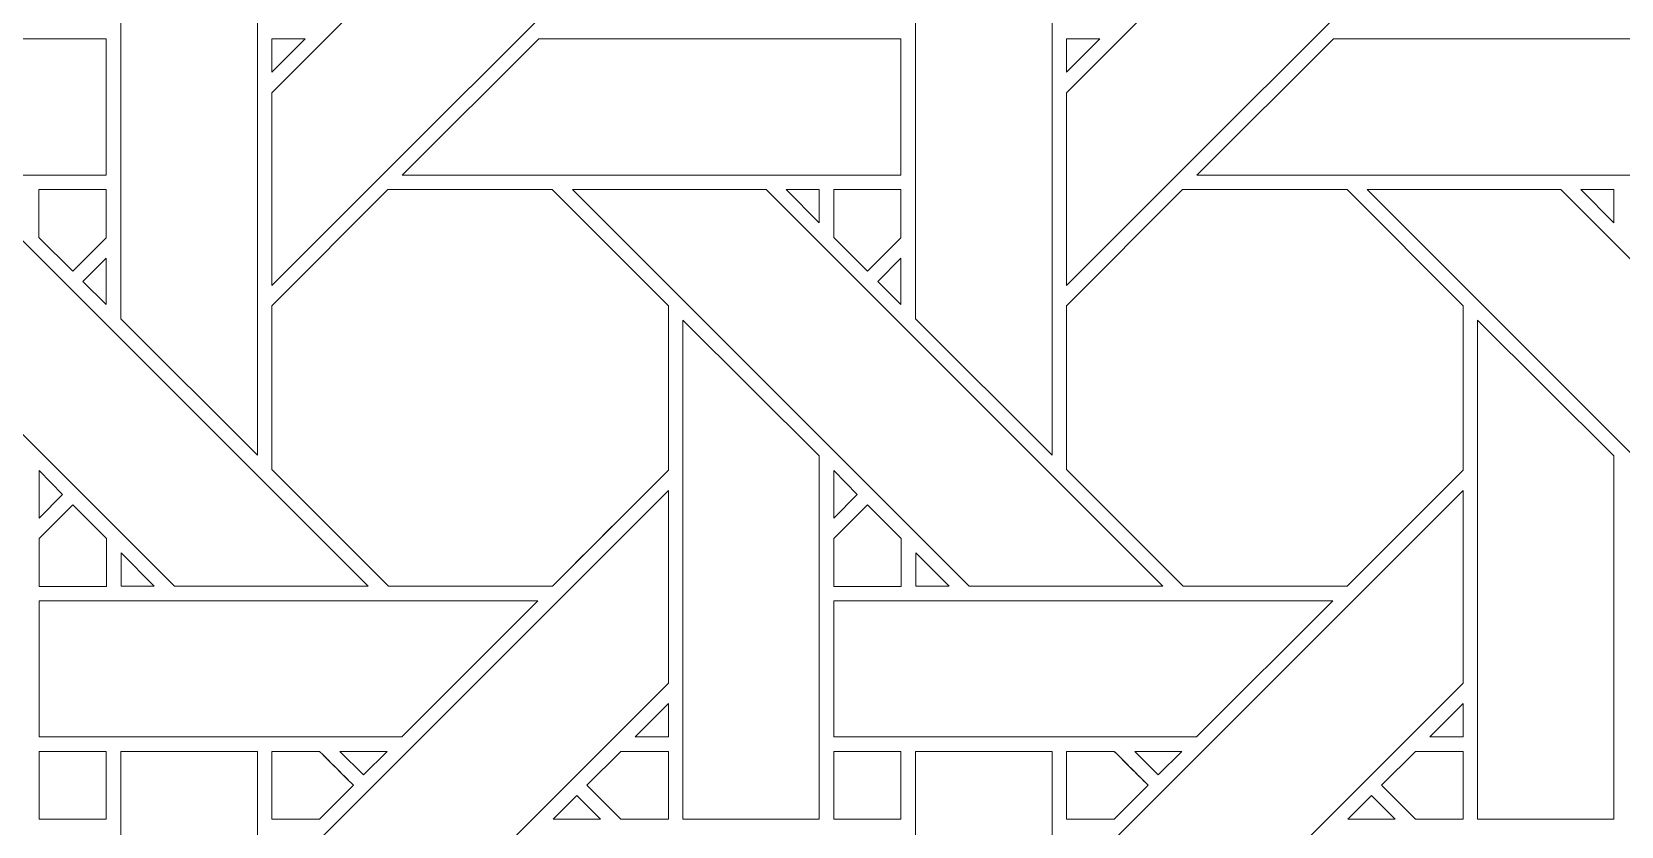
# Model space of a CAD drawing. Header units: inches. Extents: x 4.9 to 19.9, y 1.6 to 16.6.
# Drawn here: x 14.231 to 16.129, y 7.148 to 8.097 of the extents above; entities that cross this region are included whole.
import ezdxf

# ---------------------------------------------------------------- set-up
doc = ezdxf.new("R2010")
doc.units = ezdxf.units.IN
doc.header["$MEASUREMENT"] = 0
doc.layers.add('Design', color=7, linetype='Continuous', lineweight=0)

msp = doc.modelspace()

# ---------------------------------------------------------------- linework, layer by layer
at = {"layer": 'Design'}
for points, knots in [([(4.882854037814669, 16.59476386176223), (4.882854037814669, 16.59476386176223), (4.882854037814669, 1.594763861762152), (4.882854037814669, 1.594763861762152), (4.882854037814669, 1.594763861762152), (19.88285319010416, 1.594763861762152), (19.88285319010416, 1.594763861762152), (19.88285319010416, 1.594763861762152), (19.88285319010416, 16.59476386176223), (19.88285319010416, 16.59476386176223), (19.88285319010416, 16.59476386176223), (4.882854037814669, 16.59476386176223), (4.882854037814669, 16.59476386176223)], [0, 0, 0, 0, 1, 1, 1, 2, 2, 2, 3, 3, 3, 4, 4, 4, 4]), ([(5.683952837729848, 15.79366501657361), (5.683952837729848, 15.79366501657361), (5.683952837729848, 2.395862706950664), (5.683952837729848, 2.395862706950664), (5.683952837729848, 2.395862706950664), (19.08175439018904, 2.395862706950664), (19.08175439018904, 2.395862706950664), (19.08175439018904, 2.395862706950664), (19.08175439018904, 15.79366501657361), (19.08175439018904, 15.79366501657361), (19.08175439018904, 15.79366501657361), (5.683952837729848, 15.79366501657361), (5.683952837729848, 15.79366501657361)], [0, 0, 0, 0, 1, 1, 1, 2, 2, 2, 3, 3, 3, 4, 4, 4, 4]), ([(14.99152628580737, 8.267911275227863), (14.99152628580737, 8.267911275227863), (14.51785617404514, 7.794254726833766), (14.51785617404514, 7.794254726833766), (14.51785617404514, 7.794254726833766), (14.51785617404514, 8.0243657430013), (14.51785617404514, 8.0243657430013), (14.51785617404514, 8.0243657430013), (14.99152628580737, 8.497953626844618), (14.99152628580737, 8.497953626844618), (14.99152628580737, 8.497953626844618), (14.99152628580737, 8.267911275227863), (14.99152628580737, 8.267911275227863)], [0, 0, 0, 0, 1, 1, 1, 2, 2, 2, 3, 3, 3, 4, 4, 4, 4]), ([(15.4665832519532, 7.794268290201822), (15.4665832519532, 7.794268290201822), (15.4665832519532, 8.0243657430013), (15.4665832519532, 8.0243657430013), (15.4665832519532, 8.0243657430013), (15.94025505913626, 8.497953626844618), (15.94025505913626, 8.497953626844618), (15.94025505913626, 8.497953626844618), (15.94025505913626, 8.267911275227863), (15.94025505913626, 8.267911275227863), (15.94025505913626, 8.267911275227863), (15.4665832519532, 7.794268290201822), (15.4665832519532, 7.794268290201822)], [0, 0, 0, 0, 1, 1, 1, 2, 2, 2, 3, 3, 3, 4, 4, 4, 4]), ([(14.50070359971791, 7.591356913248697), (14.50070359971791, 7.591356913248697), (14.33778550889764, 7.75426059299045), (14.33778550889764, 7.75426059299045), (14.33778550889764, 7.75426059299045), (14.33778550889764, 8.186466640896265), (14.33778550889764, 8.186466640896265), (14.33778550889764, 8.186466640896265), (14.50070359971791, 8.186466640896265), (14.50070359971791, 8.186466640896265), (14.50070359971791, 8.186466640896265), (14.50070359971791, 7.591356913248697), (14.50070359971791, 7.591356913248697)], [0, 0, 0, 0, 1, 1, 1, 2, 2, 2, 3, 3, 3, 4, 4, 4, 4]), ([(15.28651428222653, 7.75426059299045), (15.28651428222653, 7.75426059299045), (15.28651428222653, 8.186466640896265), (15.28651428222653, 8.186466640896265), (15.28651428222653, 8.186466640896265), (15.44943237304695, 8.186466640896265), (15.44943237304695, 8.186466640896265), (15.44943237304695, 8.186466640896265), (15.44943237304695, 7.591356913248697), (15.44943237304695, 7.591356913248697), (15.44943237304695, 7.591356913248697), (15.28651428222653, 7.75426059299045), (15.28651428222653, 7.75426059299045)], [0, 0, 0, 0, 1, 1, 1, 2, 2, 2, 3, 3, 3, 4, 4, 4, 4]), ([(14.32025146484375, 8.088549296061197), (14.32025146484375, 8.088549296061197), (14.32025146484375, 7.925740559895833), (14.32025146484375, 7.925740559895833), (14.32025146484375, 7.925740559895833), (13.72496541341146, 7.925740559895833), (13.72496541341146, 7.925740559895833), (13.72496541341146, 7.925740559895833), (13.88781483968099, 8.088549296061197), (13.88781483968099, 8.088549296061197), (13.88781483968099, 8.088549296061197), (14.32025146484375, 8.088549296061197), (14.32025146484375, 8.088549296061197)], [0, 0, 0, 0, 1, 1, 1, 2, 2, 2, 3, 3, 3, 4, 4, 4, 4]), ([(14.55768669976126, 8.088549296061197), (14.55768669976126, 8.088549296061197), (14.51785617404514, 8.04871877034505), (14.51785617404514, 8.04871877034505), (14.51785617404514, 8.04871877034505), (14.51785617404514, 8.088549296061197), (14.51785617404514, 8.088549296061197), (14.51785617404514, 8.088549296061197), (14.55768669976126, 8.088549296061197), (14.55768669976126, 8.088549296061197)], [0, 0, 0, 0, 1, 1, 1, 2, 2, 2, 3, 3, 3, 3]), ([(15.26898193359375, 8.088549296061197), (15.26898193359375, 8.088549296061197), (15.26898193359375, 7.925740559895833), (15.26898193359375, 7.925740559895833), (15.26898193359375, 7.925740559895833), (14.67369418674042, 7.925740559895833), (14.67369418674042, 7.925740559895833), (14.67369418674042, 7.925740559895833), (14.83654446072056, 8.088549296061197), (14.83654446072056, 8.088549296061197), (14.83654446072056, 8.088549296061197), (15.26898193359375, 8.088549296061197), (15.26898193359375, 8.088549296061197)], [0, 0, 0, 0, 1, 1, 1, 2, 2, 2, 3, 3, 3, 4, 4, 4, 4]), ([(15.50641547309028, 8.088549296061197), (15.50641547309028, 8.088549296061197), (15.4665832519532, 8.048732333713108), (15.4665832519532, 8.048732333713108), (15.4665832519532, 8.048732333713108), (15.4665832519532, 8.088549296061197), (15.4665832519532, 8.088549296061197), (15.4665832519532, 8.088549296061197), (15.50641547309028, 8.088549296061197), (15.50641547309028, 8.088549296061197)], [0, 0, 0, 0, 1, 1, 1, 2, 2, 2, 3, 3, 3, 3]), ([(16.21769714355471, 8.088549296061197), (16.21769714355471, 8.088549296061197), (16.21769714355471, 7.925740559895833), (16.21769714355471, 7.925740559895833), (16.21769714355471, 7.925740559895833), (15.62240939670139, 7.925740559895833), (15.62240939670139, 7.925740559895833), (15.62240939670139, 7.925740559895833), (15.78527323404945, 8.088549296061197), (15.78527323404945, 8.088549296061197), (15.78527323404945, 8.088549296061197), (16.21769714355471, 8.088549296061197), (16.21769714355471, 8.088549296061197)], [0, 0, 0, 0, 1, 1, 1, 2, 2, 2, 3, 3, 3, 4, 4, 4, 4]), ([(13.92827182345917, 7.908602396647134), (13.92827182345917, 7.908602396647134), (14.15921274820958, 7.908602396647134), (14.15921274820958, 7.908602396647134), (14.15921274820958, 7.908602396647134), (14.63287014431431, 7.434959411621093), (14.63287014431431, 7.434959411621093), (14.63287014431431, 7.434959411621093), (14.40181986490888, 7.434959411621093), (14.40181986490888, 7.434959411621093), (14.40181986490888, 7.434959411621093), (13.92827182345917, 7.908602396647134), (13.92827182345917, 7.908602396647134)], [0, 0, 0, 0, 1, 1, 1, 2, 2, 2, 3, 3, 3, 4, 4, 4, 4]), ([(14.32025316026473, 7.90859646267361), (14.32025316026473, 7.90859646267361), (14.32025316026473, 7.851000467936197), (14.32025316026473, 7.851000467936197), (14.32025316026473, 7.851000467936197), (14.28031751844625, 7.811050415039062), (14.28031751844625, 7.811050415039062), (14.28031751844625, 7.811050415039062), (14.23998514811195, 7.851392110188801), (14.23998514811195, 7.851392110188801), (14.23998514811195, 7.851392110188801), (14.23998514811195, 7.90859646267361), (14.23998514811195, 7.90859646267361), (14.23998514811195, 7.90859646267361), (14.32025316026473, 7.90859646267361), (14.32025316026473, 7.90859646267361)], [0, 0, 0, 0, 1, 1, 1, 2, 2, 2, 3, 3, 3, 4, 4, 4, 5, 5, 5, 5]), ([(14.28031751844625, 7.811050415039062), (14.28031751844625, 7.811050415039062), (14.23998514811195, 7.851392110188801), (14.23998514811195, 7.851392110188801), (14.23998514811195, 7.851392110188801), (14.23998514811195, 7.90859646267361), (14.23998514811195, 7.90859646267361), (14.23998514811195, 7.90859646267361), (14.32025316026473, 7.90859646267361), (14.32025316026473, 7.90859646267361), (14.32025316026473, 7.90859646267361), (14.32025316026473, 7.851000467936197), (14.32025316026473, 7.851000467936197), (14.32025316026473, 7.851000467936197), (14.28031751844625, 7.811050415039062), (14.28031751844625, 7.811050415039062)], [0, 0, 0, 0, 1, 1, 1, 2, 2, 2, 3, 3, 3, 4, 4, 4, 5, 5, 5, 5]), ([(14.65656195746527, 7.908582899305555), (14.65656195746527, 7.908582899305555), (14.85277303059903, 7.908582899305555), (14.85277303059903, 7.908582899305555), (14.85277303059903, 7.908582899305555), (14.99152459038626, 7.769865247938367), (14.99152459038626, 7.769865247938367), (14.99152459038626, 7.769865247938367), (14.99152459038626, 7.573650783962673), (14.99152459038626, 7.573650783962673), (14.97372606065541, 7.555715772840711), (14.86179606119791, 7.443968878851996), (14.8528137207032, 7.434956868489583), (14.8528137207032, 7.434956868489583), (14.65711636013457, 7.434956868489583), (14.65711636013457, 7.434956868489583), (14.65711636013457, 7.434956868489583), (14.51786465115015, 7.574198404947916), (14.51786465115015, 7.574198404947916), (14.51786465115015, 7.574198404947916), (14.51786465115015, 7.769865247938367), (14.51786465115015, 7.769865247938367), (14.51786465115015, 7.769865247938367), (14.65656195746527, 7.908582899305555), (14.65656195746527, 7.908582899305555)], [0, 0, 0, 0, 1, 1, 1, 2, 2, 2, 3, 3, 3, 4, 4, 4, 5, 5, 5, 6, 6, 6, 7, 7, 7, 8, 8, 8, 8]), ([(14.99152459038626, 7.573650783962673), (14.97358194986986, 7.555572509765625), (14.86169094509556, 7.443859524197048), (14.8528137207032, 7.434956868489583), (14.8528137207032, 7.434956868489583), (14.65711636013457, 7.434956868489583), (14.65711636013457, 7.434956868489583), (14.65711636013457, 7.434956868489583), (14.51786465115015, 7.574198404947916), (14.51786465115015, 7.574198404947916), (14.51786465115015, 7.574198404947916), (14.51786465115015, 7.769865247938367), (14.51786465115015, 7.769865247938367), (14.51786465115015, 7.769865247938367), (14.65656195746527, 7.908582899305555), (14.65656195746527, 7.908582899305555), (14.65656195746527, 7.908582899305555), (14.85277303059903, 7.908582899305555), (14.85277303059903, 7.908582899305555), (14.85277303059903, 7.908582899305555), (14.99152459038626, 7.769865247938367), (14.99152459038626, 7.769865247938367), (14.99152459038626, 7.769865247938367), (14.99152459038626, 7.573650783962673), (14.99152459038626, 7.573650783962673)], [0, 0, 0, 0, 1, 1, 1, 2, 2, 2, 3, 3, 3, 4, 4, 4, 5, 5, 5, 6, 6, 6, 7, 7, 7, 8, 8, 8, 8]), ([(15.35054863823792, 7.434959411621093), (15.35054863823792, 7.434959411621093), (14.87700059678819, 7.908602396647134), (14.87700059678819, 7.908602396647134), (14.87700059678819, 7.908602396647134), (15.10794236924916, 7.908602396647134), (15.10794236924916, 7.908602396647134), (15.10794236924916, 7.908602396647134), (15.58158535427515, 7.434959411621093), (15.58158535427515, 7.434959411621093), (15.58158535427515, 7.434959411621093), (15.35054863823792, 7.434959411621093), (15.35054863823792, 7.434959411621093)], [0, 0, 0, 0, 1, 1, 1, 2, 2, 2, 3, 3, 3, 4, 4, 4, 4]), ([(15.17151387532554, 7.908602396647134), (15.17151387532554, 7.908602396647134), (15.17151387532554, 7.868771023220485), (15.17151387532554, 7.868771023220485), (15.17151387532554, 7.868771023220485), (15.132063123915, 7.908602396647134), (15.132063123915, 7.908602396647134), (15.132063123915, 7.908602396647134), (15.17151387532554, 7.908602396647134), (15.17151387532554, 7.908602396647134)], [0, 0, 0, 0, 1, 1, 1, 2, 2, 2, 3, 3, 3, 3]), ([(15.26899041069876, 7.90859646267361), (15.26899041069876, 7.90859646267361), (15.26899041069876, 7.851000467936197), (15.26899041069876, 7.851000467936197), (15.26899041069876, 7.851000467936197), (15.22905307345917, 7.811050415039062), (15.22905307345917, 7.811050415039062), (15.22905307345917, 7.811050415039062), (15.18872918023001, 7.851392110188801), (15.18872918023001, 7.851392110188801), (15.18872918023001, 7.851392110188801), (15.18872918023001, 7.90859646267361), (15.18872918023001, 7.90859646267361), (15.18872918023001, 7.90859646267361), (15.26899041069876, 7.90859646267361), (15.26899041069876, 7.90859646267361)], [0, 0, 0, 0, 1, 1, 1, 2, 2, 2, 3, 3, 3, 4, 4, 4, 5, 5, 5, 5]), ([(15.22905307345917, 7.811050415039062), (15.22905307345917, 7.811050415039062), (15.18872918023001, 7.851392110188801), (15.18872918023001, 7.851392110188801), (15.18872918023001, 7.851392110188801), (15.18872918023001, 7.90859646267361), (15.18872918023001, 7.90859646267361), (15.18872918023001, 7.90859646267361), (15.26899041069876, 7.90859646267361), (15.26899041069876, 7.90859646267361), (15.26899041069876, 7.90859646267361), (15.26899041069876, 7.851000467936197), (15.26899041069876, 7.851000467936197), (15.26899041069876, 7.851000467936197), (15.22905307345917, 7.811050415039062), (15.22905307345917, 7.811050415039062)], [0, 0, 0, 0, 1, 1, 1, 2, 2, 2, 3, 3, 3, 4, 4, 4, 5, 5, 5, 5]), ([(15.6052992078993, 7.908582899305555), (15.6052992078993, 7.908582899305555), (15.80151028103306, 7.908582899305555), (15.80151028103306, 7.908582899305555), (15.80151028103306, 7.908582899305555), (15.9402601453993, 7.769865247938367), (15.9402601453993, 7.769865247938367), (15.9402601453993, 7.769865247938367), (15.9402601453993, 7.573650783962673), (15.9402601453993, 7.573650783962673), (15.92246161566848, 7.555715772840711), (15.81053331163194, 7.443968878851996), (15.80155097113722, 7.434956868489583), (15.80155097113722, 7.434956868489583), (15.60584513346362, 7.434956868489583), (15.60584513346362, 7.434956868489583), (15.60584513346362, 7.434956868489583), (15.46660020616319, 7.574198404947916), (15.46660020616319, 7.574198404947916), (15.46660020616319, 7.574198404947916), (15.46660020616319, 7.769865247938367), (15.46660020616319, 7.769865247938367), (15.46660020616319, 7.769865247938367), (15.6052992078993, 7.908582899305555), (15.6052992078993, 7.908582899305555)], [0, 0, 0, 0, 1, 1, 1, 2, 2, 2, 3, 3, 3, 4, 4, 4, 5, 5, 5, 6, 6, 6, 7, 7, 7, 8, 8, 8, 8]), ([(15.9402601453993, 7.573650783962673), (15.92229207356778, 7.555545383029513), (15.81041124131944, 7.443845960828992), (15.80155097113722, 7.434956868489583), (15.80155097113722, 7.434956868489583), (15.60584513346362, 7.434956868489583), (15.60584513346362, 7.434956868489583), (15.60584513346362, 7.434956868489583), (15.46660020616319, 7.574198404947916), (15.46660020616319, 7.574198404947916), (15.46660020616319, 7.574198404947916), (15.46660020616319, 7.769865247938367), (15.46660020616319, 7.769865247938367), (15.46660020616319, 7.769865247938367), (15.6052992078993, 7.908582899305555), (15.6052992078993, 7.908582899305555), (15.6052992078993, 7.908582899305555), (15.80151028103306, 7.908582899305555), (15.80151028103306, 7.908582899305555), (15.80151028103306, 7.908582899305555), (15.9402601453993, 7.769865247938367), (15.9402601453993, 7.769865247938367), (15.9402601453993, 7.769865247938367), (15.9402601453993, 7.573650783962673), (15.9402601453993, 7.573650783962673)], [0, 0, 0, 0, 1, 1, 1, 2, 2, 2, 3, 3, 3, 4, 4, 4, 5, 5, 5, 6, 6, 6, 7, 7, 7, 8, 8, 8, 8]), ([(16.29927910698792, 7.434959411621093), (16.29927910698792, 7.434959411621093), (15.82573106553819, 7.908602396647134), (15.82573106553819, 7.908602396647134), (15.82573106553819, 7.908602396647134), (16.0566711425782, 7.908602396647134), (16.0566711425782, 7.908602396647134), (16.0566711425782, 7.908602396647134), (16.53031412760416, 7.434959411621093), (16.53031412760416, 7.434959411621093), (16.53031412760416, 7.434959411621093), (16.29927910698792, 7.434959411621093), (16.29927910698792, 7.434959411621093)], [0, 0, 0, 0, 1, 1, 1, 2, 2, 2, 3, 3, 3, 4, 4, 4, 4]), ([(16.12022908528653, 7.908602396647134), (16.12022908528653, 7.908602396647134), (16.12022908528653, 7.868771023220485), (16.12022908528653, 7.868771023220485), (16.12022908528653, 7.868771023220485), (16.08079359266501, 7.908602396647134), (16.08079359266501, 7.908602396647134), (16.08079359266501, 7.908602396647134), (16.12022908528653, 7.908602396647134), (16.12022908528653, 7.908602396647134)], [0, 0, 0, 0, 1, 1, 1, 2, 2, 2, 3, 3, 3, 3]), ([(14.32025146484375, 7.826761881510416), (14.32025146484375, 7.826761881510416), (14.32025146484375, 7.771603054470485), (14.32025146484375, 7.771603054470485), (14.32025146484375, 7.771603054470485), (14.29248216417098, 7.798992580837673), (14.29248216417098, 7.798992580837673), (14.29248216417098, 7.798992580837673), (14.32025146484375, 7.826761881510416), (14.32025146484375, 7.826761881510416)], [0, 0, 0, 0, 1, 1, 1, 2, 2, 2, 3, 3, 3, 3]), ([(15.26898193359375, 7.826776292588975), (15.26898193359375, 7.826776292588975), (15.26898193359375, 7.771603054470485), (15.26898193359375, 7.771603054470485), (15.26898193359375, 7.771603054470485), (15.2412109375, 7.798992580837673), (15.2412109375, 7.798992580837673), (15.2412109375, 7.798992580837673), (15.26898193359375, 7.826776292588975), (15.26898193359375, 7.826776292588975)], [0, 0, 0, 0, 1, 1, 1, 2, 2, 2, 3, 3, 3, 3]), ([(15.0086500379775, 7.156958685980902), (15.0086500379775, 7.156958685980902), (15.0086500379775, 7.752804226345485), (15.0086500379775, 7.752804226345485), (15.0086500379775, 7.752804226345485), (15.1714172363282, 7.590648227267794), (15.1714172363282, 7.590648227267794), (15.1714172363282, 7.590648227267794), (15.1714172363282, 7.156958685980902), (15.1714172363282, 7.156958685980902), (15.1714172363282, 7.156958685980902), (15.0086500379775, 7.156958685980902), (15.0086500379775, 7.156958685980902)], [0, 0, 0, 0, 1, 1, 1, 2, 2, 2, 3, 3, 3, 4, 4, 4, 4]), ([(15.9573805067275, 7.156958685980902), (15.9573805067275, 7.156958685980902), (15.9573805067275, 7.752804226345485), (15.9573805067275, 7.752804226345485), (15.9573805067275, 7.752804226345485), (16.1201477050782, 7.590648227267794), (16.1201477050782, 7.590648227267794), (16.1201477050782, 7.590648227267794), (16.1201477050782, 7.156958685980902), (16.1201477050782, 7.156958685980902), (16.1201477050782, 7.156958685980902), (15.9573805067275, 7.156958685980902), (15.9573805067275, 7.156958685980902)], [0, 0, 0, 0, 1, 1, 1, 2, 2, 2, 3, 3, 3, 4, 4, 4, 4]), ([(14.24000379774305, 7.516391330295138), (14.24000379774305, 7.516391330295138), (14.24000379774305, 7.573156568739149), (14.24000379774305, 7.573156568739149), (14.24000379774305, 7.573156568739149), (14.26818339029945, 7.54458279079861), (14.26818339029945, 7.54458279079861), (14.26818339029945, 7.54458279079861), (14.24000379774305, 7.516391330295138), (14.24000379774305, 7.516391330295138)], [0, 0, 0, 0, 1, 1, 1, 2, 2, 2, 3, 3, 3, 3]), ([(15.18873426649305, 7.516391330295138), (15.18873426649305, 7.516391330295138), (15.18873426649305, 7.573156568739149), (15.18873426649305, 7.573156568739149), (15.18873426649305, 7.573156568739149), (15.21691216362847, 7.54458279079861), (15.21691216362847, 7.54458279079861), (15.21691216362847, 7.54458279079861), (15.18873426649305, 7.516391330295138), (15.18873426649305, 7.516391330295138)], [0, 0, 0, 0, 1, 1, 1, 2, 2, 2, 3, 3, 3, 3]), ([(14.99152628580737, 7.319182501898871), (14.99152628580737, 7.319182501898871), (14.51785617404514, 6.845539516872829), (14.51785617404514, 6.845539516872829), (14.51785617404514, 6.845539516872829), (14.51785617404514, 7.075636121961805), (14.51785617404514, 7.075636121961805), (14.51785617404514, 7.075636121961805), (14.99152628580737, 7.549224853515625), (14.99152628580737, 7.549224853515625), (14.99152628580737, 7.549224853515625), (14.99152628580737, 7.319182501898871), (14.99152628580737, 7.319182501898871)], [0, 0, 0, 0, 1, 1, 1, 2, 2, 2, 3, 3, 3, 4, 4, 4, 4]), ([(15.4665832519532, 6.845539516872829), (15.4665832519532, 6.845539516872829), (15.4665832519532, 7.075636121961805), (15.4665832519532, 7.075636121961805), (15.4665832519532, 7.075636121961805), (15.94025505913626, 7.549224853515625), (15.94025505913626, 7.549224853515625), (15.94025505913626, 7.549224853515625), (15.94025505913626, 7.319182501898871), (15.94025505913626, 7.319182501898871), (15.94025505913626, 7.319182501898871), (15.4665832519532, 6.845539516872829), (15.4665832519532, 6.845539516872829)], [0, 0, 0, 0, 1, 1, 1, 2, 2, 2, 3, 3, 3, 4, 4, 4, 4]), ([(14.24000549316403, 7.434718661838107), (14.24000549316403, 7.434718661838107), (14.24000549316403, 7.49200439453125), (14.24000549316403, 7.49200439453125), (14.24000549316403, 7.49200439453125), (14.28033108181431, 7.532335917154947), (14.28033108181431, 7.532335917154947), (14.28033108181431, 7.532335917154947), (14.3206617567275, 7.492007785373263), (14.3206617567275, 7.492007785373263), (14.3206617567275, 7.492007785373263), (14.3206617567275, 7.434718661838107), (14.3206617567275, 7.434718661838107), (14.3206617567275, 7.434718661838107), (14.24000549316403, 7.434718661838107), (14.24000549316403, 7.434718661838107)], [0, 0, 0, 0, 1, 1, 1, 2, 2, 2, 3, 3, 3, 4, 4, 4, 5, 5, 5, 5]), ([(14.24000549316403, 7.49200439453125), (14.24000549316403, 7.49200439453125), (14.28033108181431, 7.532335917154947), (14.28033108181431, 7.532335917154947), (14.28033108181431, 7.532335917154947), (14.3206617567275, 7.492007785373263), (14.3206617567275, 7.492007785373263), (14.3206617567275, 7.492007785373263), (14.3206617567275, 7.434718661838107), (14.3206617567275, 7.434718661838107), (14.3206617567275, 7.434718661838107), (14.24000549316403, 7.434718661838107), (14.24000549316403, 7.434718661838107), (14.24000549316403, 7.434718661838107), (14.24000549316403, 7.49200439453125), (14.24000549316403, 7.49200439453125)], [0, 0, 0, 0, 1, 1, 1, 2, 2, 2, 3, 3, 3, 4, 4, 4, 5, 5, 5, 5]), ([(15.18874274359806, 7.434718661838107), (15.18874274359806, 7.434718661838107), (15.18874274359806, 7.49200439453125), (15.18874274359806, 7.49200439453125), (15.18874274359806, 7.49200439453125), (15.22906663682723, 7.532335917154947), (15.22906663682723, 7.532335917154947), (15.22906663682723, 7.532335917154947), (15.26939731174042, 7.492007785373263), (15.26939731174042, 7.492007785373263), (15.26939731174042, 7.492007785373263), (15.26939731174042, 7.434718661838107), (15.26939731174042, 7.434718661838107), (15.26939731174042, 7.434718661838107), (15.18874274359806, 7.434718661838107), (15.18874274359806, 7.434718661838107)], [0, 0, 0, 0, 1, 1, 1, 2, 2, 2, 3, 3, 3, 4, 4, 4, 5, 5, 5, 5]), ([(15.22906663682723, 7.532335917154947), (15.22906663682723, 7.532335917154947), (15.26939731174042, 7.492007785373263), (15.26939731174042, 7.492007785373263), (15.26939731174042, 7.492007785373263), (15.26939731174042, 7.434718661838107), (15.26939731174042, 7.434718661838107), (15.26939731174042, 7.434718661838107), (15.18874274359806, 7.434718661838107), (15.18874274359806, 7.434718661838107), (15.18874274359806, 7.434718661838107), (15.18874274359806, 7.49200439453125), (15.18874274359806, 7.49200439453125), (15.18874274359806, 7.49200439453125), (15.22906663682723, 7.532335917154947), (15.22906663682723, 7.532335917154947)], [0, 0, 0, 0, 1, 1, 1, 2, 2, 2, 3, 3, 3, 4, 4, 4, 5, 5, 5, 5]), ([(14.37761773003472, 7.434945848253037), (14.37761773003472, 7.434945848253037), (14.33790757921014, 7.434945848253037), (14.33790757921014, 7.434945848253037), (14.33790757921014, 7.434945848253037), (14.33790757921014, 7.474735683865016), (14.33790757921014, 7.474735683865016), (14.33790757921014, 7.474735683865016), (14.37761773003472, 7.434945848253037), (14.37761773003472, 7.434945848253037)], [0, 0, 0, 0, 1, 1, 1, 2, 2, 2, 3, 3, 3, 3]), ([(15.28663804796014, 7.434945848253037), (15.28663804796014, 7.434945848253037), (15.28663804796014, 7.474735683865016), (15.28663804796014, 7.474735683865016), (15.28663804796014, 7.474735683865016), (15.32635837131084, 7.434945848253037), (15.32635837131084, 7.434945848253037), (15.32635837131084, 7.434945848253037), (15.28663804796014, 7.434945848253037), (15.28663804796014, 7.434945848253037)], [0, 0, 0, 0, 1, 1, 1, 2, 2, 2, 3, 3, 3, 3]), ([(14.24000379774305, 7.255011664496527), (14.24000379774305, 7.255011664496527), (14.24000379774305, 7.417711893717447), (14.24000379774305, 7.417711893717447), (14.24000379774305, 7.417711893717447), (14.83570014105902, 7.417711893717447), (14.83570014105902, 7.417711893717447), (14.83570014105902, 7.417711893717447), (14.6729736328125, 7.255011664496527), (14.6729736328125, 7.255011664496527), (14.6729736328125, 7.255011664496527), (14.24000379774305, 7.255011664496527), (14.24000379774305, 7.255011664496527)], [0, 0, 0, 0, 1, 1, 1, 2, 2, 2, 3, 3, 3, 4, 4, 4, 4]), ([(15.62168884277346, 7.255011664496527), (15.62168884277346, 7.255011664496527), (15.18873426649305, 7.255011664496527), (15.18873426649305, 7.255011664496527), (15.18873426649305, 7.255011664496527), (15.18873426649305, 7.417711893717447), (15.18873426649305, 7.417711893717447), (15.18873426649305, 7.417711893717447), (15.78442891438804, 7.417711893717447), (15.78442891438804, 7.417711893717447), (15.78442891438804, 7.417711893717447), (15.62168884277346, 7.255011664496527), (15.62168884277346, 7.255011664496527)], [0, 0, 0, 0, 1, 1, 1, 2, 2, 2, 3, 3, 3, 4, 4, 4, 4]), ([(14.95174831814236, 7.255025227864583), (14.95174831814236, 7.255025227864583), (14.99152628580737, 7.294802347819009), (14.99152628580737, 7.294802347819009), (14.99152628580737, 7.294802347819009), (14.99152628580737, 7.255025227864583), (14.99152628580737, 7.255025227864583), (14.99152628580737, 7.255025227864583), (14.95174831814236, 7.255025227864583), (14.95174831814236, 7.255025227864583)], [0, 0, 0, 0, 1, 1, 1, 2, 2, 2, 3, 3, 3, 3]), ([(15.94025505913626, 7.294802347819009), (15.94025505913626, 7.294802347819009), (15.94025505913626, 7.255025227864583), (15.94025505913626, 7.255025227864583), (15.94025505913626, 7.255025227864583), (15.90047878689236, 7.255025227864583), (15.90047878689236, 7.255025227864583), (15.90047878689236, 7.255025227864583), (15.94025505913626, 7.294802347819009), (15.94025505913626, 7.294802347819009)], [0, 0, 0, 0, 1, 1, 1, 2, 2, 2, 3, 3, 3, 3]), ([(14.24000549316403, 7.237724304199218), (14.24000549316403, 7.237724304199218), (14.32025316026473, 7.237724304199218), (14.32025316026473, 7.237724304199218), (14.32025316026473, 7.237724304199218), (14.32025316026473, 7.156942579481336), (14.32025316026473, 7.156942579481336), (14.32025316026473, 7.156942579481336), (14.24000549316403, 7.156942579481336), (14.24000549316403, 7.156942579481336), (14.24000549316403, 7.156942579481336), (14.24000549316403, 7.237724304199218), (14.24000549316403, 7.237724304199218)], [0, 0, 0, 0, 1, 1, 1, 2, 2, 2, 3, 3, 3, 4, 4, 4, 4]), ([(14.24000549316403, 7.156942579481336), (14.24000549316403, 7.156942579481336), (14.24000549316403, 7.237724304199218), (14.24000549316403, 7.237724304199218), (14.24000549316403, 7.237724304199218), (14.32025316026473, 7.237724304199218), (14.32025316026473, 7.237724304199218), (14.32025316026473, 7.237724304199218), (14.32025316026473, 7.156942579481336), (14.32025316026473, 7.156942579481336), (14.32025316026473, 7.156942579481336), (14.24000549316403, 7.156942579481336), (14.24000549316403, 7.156942579481336)], [0, 0, 0, 0, 1, 1, 1, 2, 2, 2, 3, 3, 3, 4, 4, 4, 4]), ([(14.50070359971791, 7.23773701985677), (14.50070359971791, 7.23773701985677), (14.50070359971791, 6.6426272922092), (14.50070359971791, 6.6426272922092), (14.50070359971791, 6.6426272922092), (14.33778550889764, 6.805545383029513), (14.33778550889764, 6.805545383029513), (14.33778550889764, 6.805545383029513), (14.33778550889764, 7.23773701985677), (14.33778550889764, 7.23773701985677), (14.33778550889764, 7.23773701985677), (14.50070359971791, 7.23773701985677), (14.50070359971791, 7.23773701985677)], [0, 0, 0, 0, 1, 1, 1, 2, 2, 2, 3, 3, 3, 4, 4, 4, 4]), ([(14.5749223497179, 7.237724304199218), (14.58006117079, 7.232612609863281), (14.61083984375, 7.201800028483072), (14.61526319715709, 7.19737582736545), (14.61526319715709, 7.19737582736545), (14.57483757866751, 7.156949361165364), (14.57483757866751, 7.156949361165364), (14.57483757866751, 7.156949361165364), (14.51786465115015, 7.156949361165364), (14.51786465115015, 7.156949361165364), (14.51786465115015, 7.156949361165364), (14.51786465115015, 7.237724304199218), (14.51786465115015, 7.237724304199218), (14.51786465115015, 7.237724304199218), (14.5749223497179, 7.237724304199218), (14.5749223497179, 7.237724304199218)], [0, 0, 0, 0, 1, 1, 1, 2, 2, 2, 3, 3, 3, 4, 4, 4, 5, 5, 5, 5]), ([(14.51786465115015, 7.156949361165364), (14.51786465115015, 7.156949361165364), (14.51786465115015, 7.237724304199218), (14.51786465115015, 7.237724304199218), (14.51786465115015, 7.237724304199218), (14.5749223497179, 7.237724304199218), (14.5749223497179, 7.237724304199218), (14.58025783962681, 7.232415941026475), (14.61107042100694, 7.201568603515625), (14.61526319715709, 7.19737582736545), (14.61526319715709, 7.19737582736545), (14.57483757866751, 7.156949361165364), (14.57483757866751, 7.156949361165364), (14.57483757866751, 7.156949361165364), (14.51786465115015, 7.156949361165364), (14.51786465115015, 7.156949361165364)], [0, 0, 0, 0, 1, 1, 1, 2, 2, 2, 3, 3, 3, 4, 4, 4, 5, 5, 5, 5]), ([(14.5992736816407, 7.23773701985677), (14.5992736816407, 7.23773701985677), (14.65573798285598, 7.23773701985677), (14.65573798285598, 7.23773701985677), (14.65573798285598, 7.23773701985677), (14.62745157877612, 7.209559122721353), (14.62745157877612, 7.209559122721353), (14.62745157877612, 7.209559122721353), (14.5992736816407, 7.23773701985677), (14.5992736816407, 7.23773701985677)], [0, 0, 0, 0, 1, 1, 1, 2, 2, 2, 3, 3, 3, 3]), ([(14.9344295925564, 7.156942579481336), (14.9344295925564, 7.156942579481336), (14.89406670464417, 7.197321573893228), (14.89406670464417, 7.197321573893228), (14.89406670464417, 7.197321573893228), (14.93449740939667, 7.237748040093315), (14.93449740939667, 7.237748040093315), (14.93449740939667, 7.237748040093315), (14.99153815375431, 7.237748040093315), (14.99153815375431, 7.237748040093315), (14.99153815375431, 7.237748040093315), (14.99153815375431, 7.156942579481336), (14.99153815375431, 7.156942579481336), (14.99153815375431, 7.156942579481336), (14.9344295925564, 7.156942579481336), (14.9344295925564, 7.156942579481336)], [0, 0, 0, 0, 1, 1, 1, 2, 2, 2, 3, 3, 3, 4, 4, 4, 5, 5, 5, 5]), ([(14.99153815375431, 7.156942579481336), (14.99153815375431, 7.156942579481336), (14.9344295925564, 7.156942579481336), (14.9344295925564, 7.156942579481336), (14.9344295925564, 7.156942579481336), (14.89406670464417, 7.197321573893228), (14.89406670464417, 7.197321573893228), (14.89406670464417, 7.197321573893228), (14.93449740939667, 7.237748040093315), (14.93449740939667, 7.237748040093315), (14.93449740939667, 7.237748040093315), (14.99153815375431, 7.237748040093315), (14.99153815375431, 7.237748040093315), (14.99153815375431, 7.237748040093315), (14.99153815375431, 7.156942579481336), (14.99153815375431, 7.156942579481336)], [0, 0, 0, 0, 1, 1, 1, 2, 2, 2, 3, 3, 3, 4, 4, 4, 5, 5, 5, 5]), ([(15.18874274359806, 7.237724304199218), (15.18874274359806, 7.237724304199218), (15.26899041069876, 7.237724304199218), (15.26899041069876, 7.237724304199218), (15.26899041069876, 7.237724304199218), (15.26899041069876, 7.156942579481336), (15.26899041069876, 7.156942579481336), (15.26899041069876, 7.156942579481336), (15.18874274359806, 7.156942579481336), (15.18874274359806, 7.156942579481336), (15.18874274359806, 7.156942579481336), (15.18874274359806, 7.237724304199218), (15.18874274359806, 7.237724304199218)], [0, 0, 0, 0, 1, 1, 1, 2, 2, 2, 3, 3, 3, 4, 4, 4, 4]), ([(15.18874274359806, 7.156942579481336), (15.18874274359806, 7.156942579481336), (15.18874274359806, 7.237724304199218), (15.18874274359806, 7.237724304199218), (15.18874274359806, 7.237724304199218), (15.26899041069876, 7.237724304199218), (15.26899041069876, 7.237724304199218), (15.26899041069876, 7.237724304199218), (15.26899041069876, 7.156942579481336), (15.26899041069876, 7.156942579481336), (15.26899041069876, 7.156942579481336), (15.18874274359806, 7.156942579481336), (15.18874274359806, 7.156942579481336)], [0, 0, 0, 0, 1, 1, 1, 2, 2, 2, 3, 3, 3, 4, 4, 4, 4]), ([(15.28651428222653, 6.805545383029513), (15.28651428222653, 6.805545383029513), (15.28651428222653, 7.23773701985677), (15.28651428222653, 7.23773701985677), (15.28651428222653, 7.23773701985677), (15.44943237304695, 7.23773701985677), (15.44943237304695, 7.23773701985677), (15.44943237304695, 7.23773701985677), (15.44943237304695, 6.6426272922092), (15.44943237304695, 6.6426272922092), (15.44943237304695, 6.6426272922092), (15.28651428222653, 6.805545383029513), (15.28651428222653, 6.805545383029513)], [0, 0, 0, 0, 1, 1, 1, 2, 2, 2, 3, 3, 3, 4, 4, 4, 4]), ([(15.52365790473098, 7.237724304199218), (15.52879842122403, 7.232612609863281), (15.55957709418402, 7.201800028483072), (15.56399875217014, 7.19737582736545), (15.56399875217014, 7.19737582736545), (15.52357313368055, 7.156949361165364), (15.52357313368055, 7.156949361165364), (15.52357313368055, 7.156949361165364), (15.46660020616319, 7.156949361165364), (15.46660020616319, 7.156949361165364), (15.46660020616319, 7.156949361165364), (15.46660020616319, 7.237724304199218), (15.46660020616319, 7.237724304199218), (15.46660020616319, 7.237724304199218), (15.52365790473098, 7.237724304199218), (15.52365790473098, 7.237724304199218)], [0, 0, 0, 0, 1, 1, 1, 2, 2, 2, 3, 3, 3, 4, 4, 4, 5, 5, 5, 5]), ([(15.56399875217014, 7.19737582736545), (15.56399875217014, 7.19737582736545), (15.52357313368055, 7.156949361165364), (15.52357313368055, 7.156949361165364), (15.52357313368055, 7.156949361165364), (15.46660020616319, 7.156949361165364), (15.46660020616319, 7.156949361165364), (15.46660020616319, 7.156949361165364), (15.46660020616319, 7.237724304199218), (15.46660020616319, 7.237724304199218), (15.46660020616319, 7.237724304199218), (15.52365790473098, 7.237724304199218), (15.52365790473098, 7.237724304199218), (15.52925279405389, 7.232170952690971), (15.56399875217014, 7.19737582736545), (15.56399875217014, 7.19737582736545)], [0, 0, 0, 0, 1, 1, 1, 2, 2, 2, 3, 3, 3, 4, 4, 4, 5, 5, 5, 5]), ([(15.54800245496959, 7.23773701985677), (15.54800245496959, 7.23773701985677), (15.60446845160598, 7.23773701985677), (15.60446845160598, 7.23773701985677), (15.60446845160598, 7.23773701985677), (15.57618204752612, 7.209559122721353), (15.57618204752612, 7.209559122721353), (15.57618204752612, 7.209559122721353), (15.54800245496959, 7.23773701985677), (15.54800245496959, 7.23773701985677)], [0, 0, 0, 0, 1, 1, 1, 2, 2, 2, 3, 3, 3, 3]), ([(15.88315836588541, 7.156942579481336), (15.88315836588541, 7.156942579481336), (15.8428039550782, 7.197321573893228), (15.8428039550782, 7.197321573893228), (15.8428039550782, 7.197321573893228), (15.88323296440972, 7.237748040093315), (15.88323296440972, 7.237748040093315), (15.88323296440972, 7.237748040093315), (15.94027370876736, 7.237748040093315), (15.94027370876736, 7.237748040093315), (15.94027370876736, 7.237748040093315), (15.94027370876736, 7.156942579481336), (15.94027370876736, 7.156942579481336), (15.94027370876736, 7.156942579481336), (15.88315836588541, 7.156942579481336), (15.88315836588541, 7.156942579481336)], [0, 0, 0, 0, 1, 1, 1, 2, 2, 2, 3, 3, 3, 4, 4, 4, 5, 5, 5, 5]), ([(15.94027370876736, 7.156942579481336), (15.94027370876736, 7.156942579481336), (15.88315836588541, 7.156942579481336), (15.88315836588541, 7.156942579481336), (15.88315836588541, 7.156942579481336), (15.8428039550782, 7.197321573893228), (15.8428039550782, 7.197321573893228), (15.8428039550782, 7.197321573893228), (15.88323296440972, 7.237748040093315), (15.88323296440972, 7.237748040093315), (15.88323296440972, 7.237748040093315), (15.94027370876736, 7.237748040093315), (15.94027370876736, 7.237748040093315), (15.94027370876736, 7.237748040093315), (15.94027370876736, 7.156942579481336), (15.94027370876736, 7.156942579481336)], [0, 0, 0, 0, 1, 1, 1, 2, 2, 2, 3, 3, 3, 4, 4, 4, 5, 5, 5, 5]), ([(14.85368177625875, 7.156958685980902), (14.85368177625875, 7.156958685980902), (14.88194274902346, 7.185218811035156), (14.88194274902346, 7.185218811035156), (14.88194274902346, 7.185218811035156), (14.91019015842014, 7.156958685980902), (14.91019015842014, 7.156958685980902), (14.91019015842014, 7.156958685980902), (14.85368177625875, 7.156958685980902), (14.85368177625875, 7.156958685980902)], [0, 0, 0, 0, 1, 1, 1, 2, 2, 2, 3, 3, 3, 3]), ([(15.8306715223525, 7.185218811035156), (15.8306715223525, 7.185218811035156), (15.8589172363282, 7.156958685980902), (15.8589172363282, 7.156958685980902), (15.8589172363282, 7.156958685980902), (15.80241224500875, 7.156958685980902), (15.80241224500875, 7.156958685980902), (15.80241224500875, 7.156958685980902), (15.8306715223525, 7.185218811035156), (15.8306715223525, 7.185218811035156)], [0, 0, 0, 0, 1, 1, 1, 2, 2, 2, 3, 3, 3, 3])]:
    msp.add_open_spline(points, degree=3, knots=knots, dxfattribs=at)

doc.saveas('drawing.dxf')
